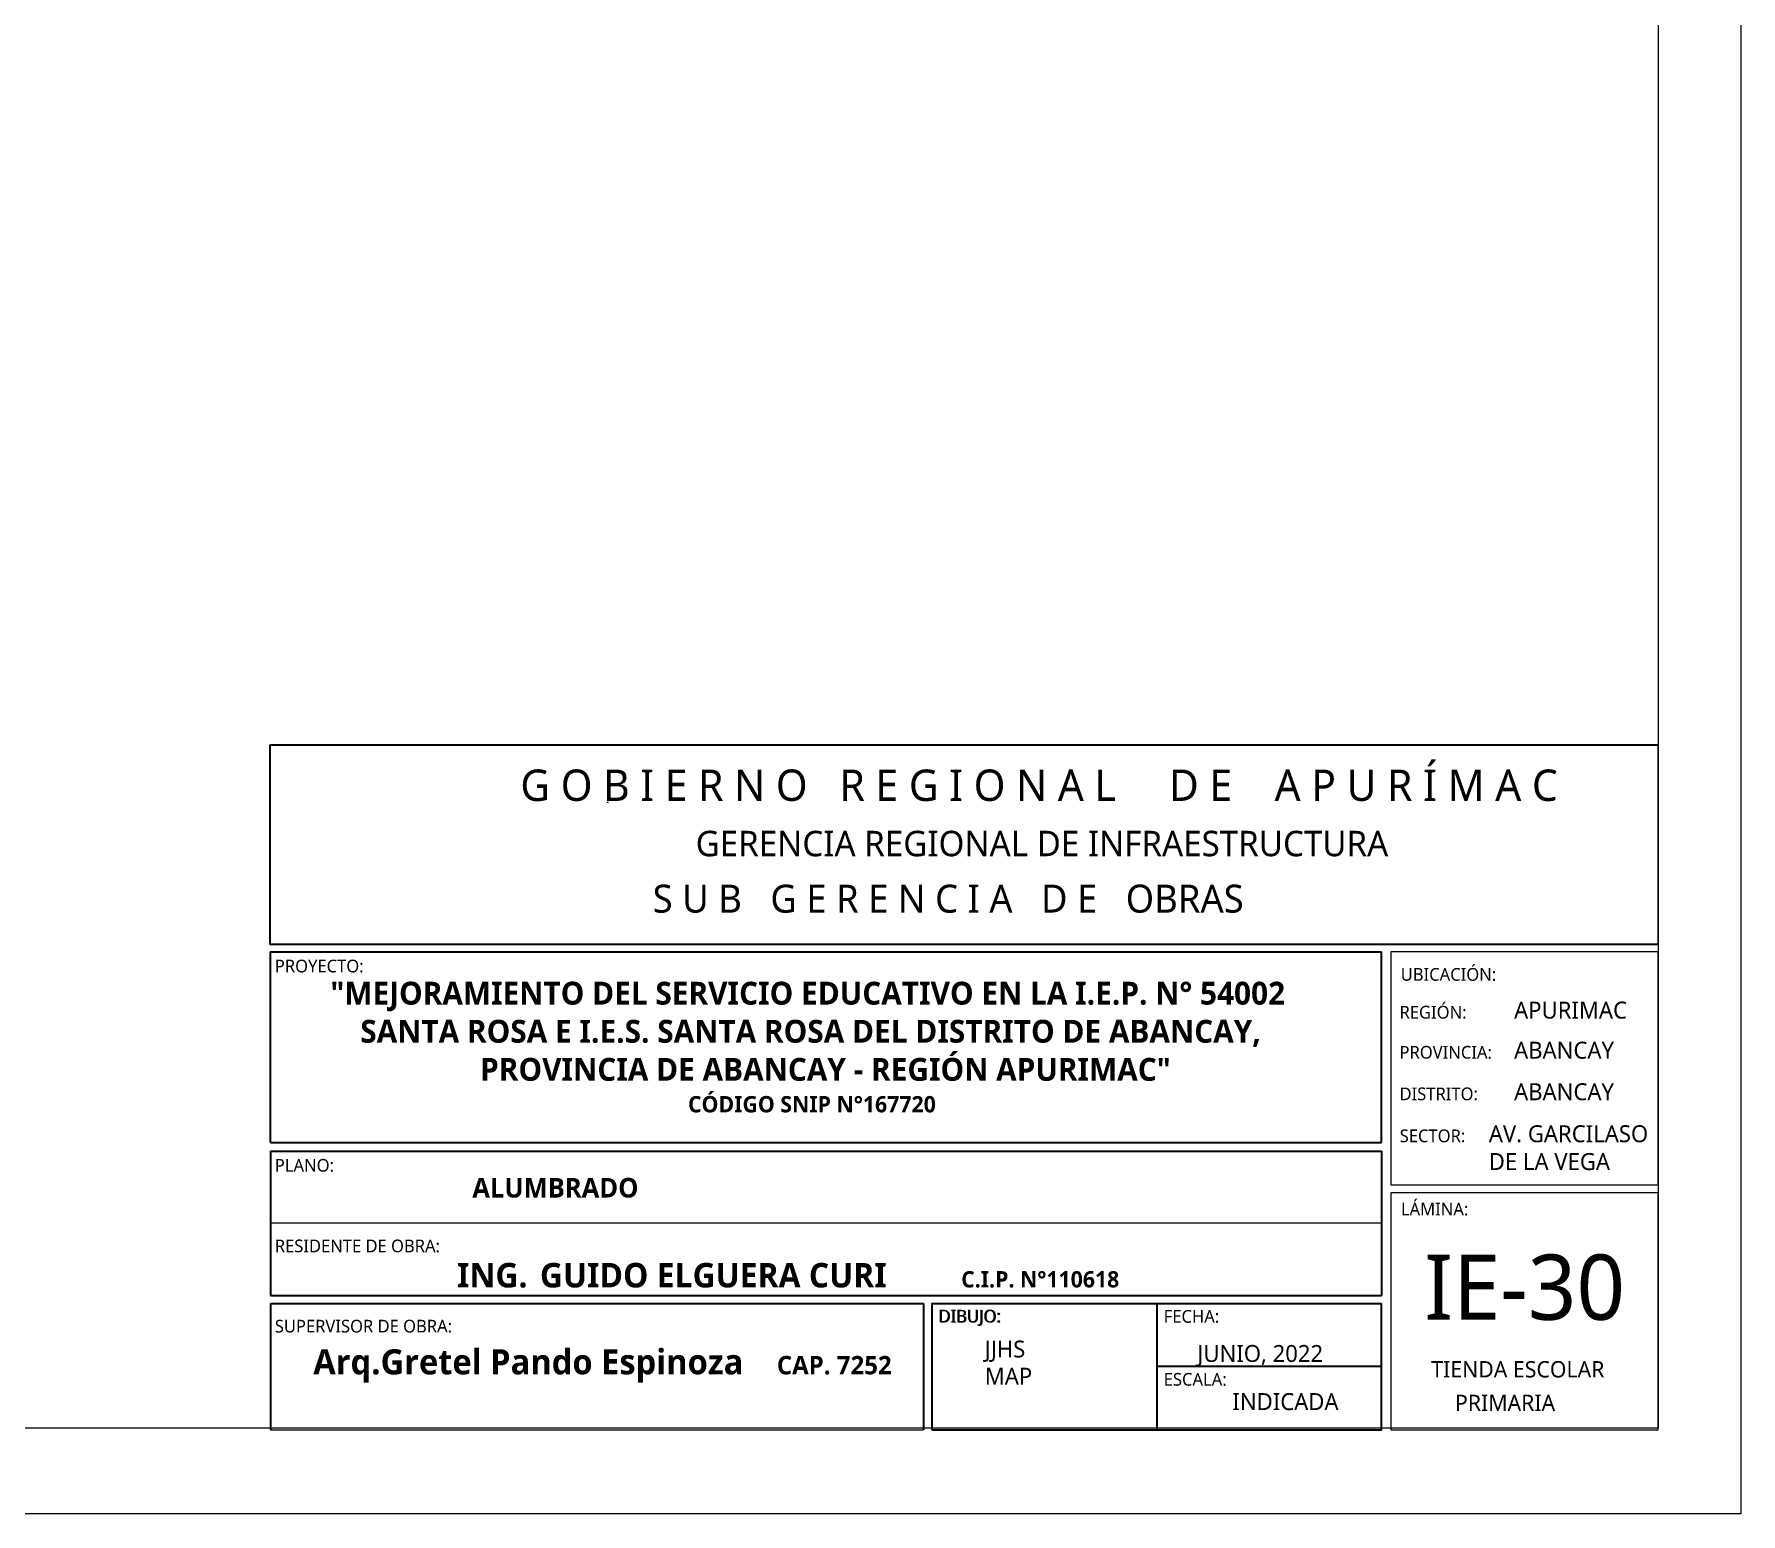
# Model space of a CAD drawing. Header units: metres. Extents: x -95.7 to -56.3, y 6.1 to 23.8.
# Drawn here: x -66.67 to -61.45, y 6.11 to 10.64 of the extents above; entities that cross this region are included whole.
import ezdxf

# ---------------------------------------------------------------- set-up
doc = ezdxf.new("R2010")
doc.units = ezdxf.units.M
for name, color, linetype, lineweight in [('ARQ', 252, 'Continuous', 0), ('LINEAS_IND.', 252, 'Continuous', 5), ('Membrete', 250, 'Continuous', 15)]:
    doc.layers.add(name, color=color, linetype=linetype, lineweight=lineweight)
doc.styles.add('Generales', font='trebuc.ttf', dxfattribs={"height": 0.22})

msp = doc.modelspace()

# ---------------------------------------------------------------- linework, layer by layer
at = {"lineweight": 5}
msp.add_lwpolyline([(-77.8558, 19.6721), (-61.4483, 19.6721), (-61.4483, 6.1115), (-77.8558, 6.1115), (-77.8558, 19.6721)], dxfattribs=at)
msp.add_lwpolyline([(-77.5058, 19.3221), (-61.7015, 19.3221), (-61.7015, 6.3744), (-77.5058, 6.3744)], close=True, dxfattribs=at)
at = {"layer": 'LINEAS_IND.', "color": 7, "ltscale": 0.5}
msp.add_line((-64.9217, 8.2926, 0.255), (-64.9167, 8.29, 0.255), dxfattribs=at)
at = {"layer": 'Membrete', "color": 7, "lineweight": 30, "ltscale": 0.5}
for p, q in [((-65.9521, 7.8556), (-65.9521, 8.4667)), ((-65.9521, 8.4667), (-61.7015, 8.4667)), ((-61.7015, 7.8556), (-65.9521, 7.8556)), ((-65.9521, 7.8331), (-62.5489, 7.8331)), ((-65.9521, 7.8331), (-65.9521, 7.2487)), ((-65.9515, 7.2487), (-62.5489, 7.2487)), ((-65.9515, 7.2227), (-62.5489, 7.2227)), ((-65.9515, 7.2227), (-65.9515, 6.7808)), ((-62.5489, 7.2227), (-62.5489, 6.7808)), ((-65.9515, 6.7808), (-62.5489, 6.7808)), ((-65.9515, 6.7558), (-63.9514, 6.7558)), ((-65.9515, 6.7558), (-65.9515, 6.3692)), ((-63.9514, 6.7558), (-63.9514, 6.3692)), ((-63.9254, 6.7558), (-62.5489, 6.7558)), ((-63.9254, 6.7558), (-63.9254, 6.3692)), ((-62.5489, 6.5625), (-63.2372, 6.5625))]:
    msp.add_line(p, q, dxfattribs=at)
at = {"layer": 'Membrete', "color": 7, "lineweight": 20, "ltscale": 0.5}
msp.add_line((-61.7015, 8.4667), (-65.9521, 8.4667), dxfattribs=at)
at = {"layer": 'Membrete', "color": 7, "lineweight": 18, "ltscale": 0.5}
msp.add_line((-62.5489, 7.0017), (-65.9515, 7.0017), dxfattribs=at)
at = {"layer": 'Membrete', "color": 7, "lineweight": 20, "ltscale": 0.5}
msp.add_lwpolyline([(-61.7015, 7.8556), (-61.7015, 8.4667)], dxfattribs=at)
at = {"layer": 'Membrete', "color": 7, "lineweight": 30, "ltscale": 0.5}
for points in [[(-62.5489, 7.2487), (-62.5489, 7.8331)], [(-63.9254, 6.3692), (-62.5489, 6.3692), (-62.5489, 6.7558)], [(-63.2372, 6.7558), (-63.2372, 6.3692)]]:
    msp.add_lwpolyline(points, dxfattribs=at)
at = {"layer": 'Membrete', "color": 7, "lineweight": 18, "ltscale": 0.5}
for points in [[(-61.7015, 7.8331), (-62.5207, 7.8331), (-62.5207, 7.1196), (-61.7015, 7.1196)], [(-61.7015, 7.0946), (-62.5207, 7.0946), (-62.5207, 6.3692), (-61.7015, 6.3692)]]:
    msp.add_lwpolyline(points, close=True, dxfattribs=at)
msp.add_lwpolyline([(-65.9515, 6.3692), (-63.9514, 6.3692)], dxfattribs=at)

# ---------------------------------------------------------------- texts
at = {"layer": 'ARQ', "ltscale": 0.5, "insert": (-65.8201, 6.6156), "char_height": 0.076295, "width": 2.741872, "attachment_point": 1, "style": 'Generales'}
msp.add_mtext('{\\fTrebuchet MS|b1|i0|c0|p34;\\H1.0054x;Arq.Gretel Pando Espinoza \\H0.73511x;    CAP. 7252}', dxfattribs=at)
at = {"layer": 'Membrete', "color": 7, "lineweight": 5, "style": 'Generales'}
for s, height, p in [('G O B I E R N O   R E G I O N A L     D E    A P U R Í M A C   ', 0.096, (-65.186, 8.2954)), ('GERENCIA REGIONAL DE INFRAESTRUCTURA', 0.077838, (-64.6491, 8.1259)), ('S U B   G E R E N C I A   D E   OBRAS', 0.085621, (-64.7806, 7.9532))]:
    msp.add_text(s, height=height, dxfattribs=at).set_placement(p)
at = {"layer": 'Membrete', "color": 7, "ltscale": 0.5, "style": 'Generales'}
for s, height, p in [('PROYECTO:', 0.03892, (-65.9378, 7.7701)), ('UBICACIÓN:', 0.03892, (-62.49, 7.7445)), ('REGIÓN:', 0.03892, (-62.4937, 7.6286)), ('APURIMAC', 0.05189, (-62.1427, 7.6286)), ('PROVINCIA:', 0.03892, (-62.4937, 7.5059)), ('ABANCAY', 0.05189, (-62.1427, 7.5059)), ('ABANCAY', 0.05189, (-62.1427, 7.3786)), ('DISTRITO:', 0.03892, (-62.4937, 7.3786)), ('SECTOR: ', 0.03892, (-62.493, 7.25)), ('AV. GARCILASO  ', 0.051892, (-62.2201, 7.25)), ('DE LA VEGA', 0.05189, (-62.2202, 7.1647)), ('PLANO:', 0.03892, (-65.9378, 7.1597)), ('LÁMINA:', 0.03892, (-62.4894, 7.0255)), ('RESIDENTE DE OBRA:', 0.038873, (-65.9378, 6.9128)), ('IE-30', 0.2, (-62.4178, 6.7059)), ('SUPERVISOR DE OBRA:', 0.038873, (-65.9378, 6.6671)), ('DIBUJO:', 0.03887, (-63.9064, 6.6979)), ('DIBUJO:', 0.03892, (-63.904, 6.6975)), ('FECHA:', 0.03892, (-63.2157, 6.697)), ('JJHS', 0.05183, (-63.7636, 6.5906)), ('JUNIO, 2022', 0.051831, (-63.1125, 6.5769)), ('MAP', 0.05183, (-63.7636, 6.5073)), ('ESCALA:', 0.03892, (-63.2157, 6.5042)), ('TIENDA ESCOLAR', 0.05, (-62.3964, 6.5294)), ('INDICADA', 0.05189, (-63.0053, 6.4294)), ('PRIMARIA', 0.05, (-62.3238, 6.4266))]:
    msp.add_text(s, height=height, dxfattribs=at).set_placement(p)
at = {"layer": 'Membrete', "color": 7, "ltscale": 0.5, "attachment_point": 1, "style": 'Generales'}
for s, insert, char_height, width in [('\\pi0.24;{\\fTrebuchet MS|b1|i0|c0|p34;\\H0.6891x;"MEJORAMIENTO DEL SERVICIO EDUCATIVO EN LA I.E.P. N° 54002 \\P\\pi0.33164;SANTA ROSA E I.E.S. SANTA ROSA DEL DISTRITO DE ABANCAY, \\P\\pi0.69851;PROVINCIA DE ABANCAY - REGIÓN APURIMAC"\\H1.4512x;\\P\\pi1.3351;\\H0.49222x;CÓDIGO SNIP N°167720}', (-66.0077, 7.7414), 0.1015821, 3.425244), ('{\\fTrebuchet MS|b1|i0|c0|p34;ALUMBRADO}', (-65.333, 7.1404), 0.06, 3.30694), ('\\pi-0.21403,l0.29858,t0.29858;{\\fTrebuchet MS|b1|i0|c0|p34;\\H0.88598x;ING.^IGUIDO ELGUERA CURI         \\H0.66667x;C.I.P. N°110618}', (-65.4642, 6.88), 0.0845523, 2.631633)]:
    msp.add_mtext(s, dxfattribs=dict(at, insert=insert, char_height=char_height, width=width))

doc.saveas('drawing.dxf')
